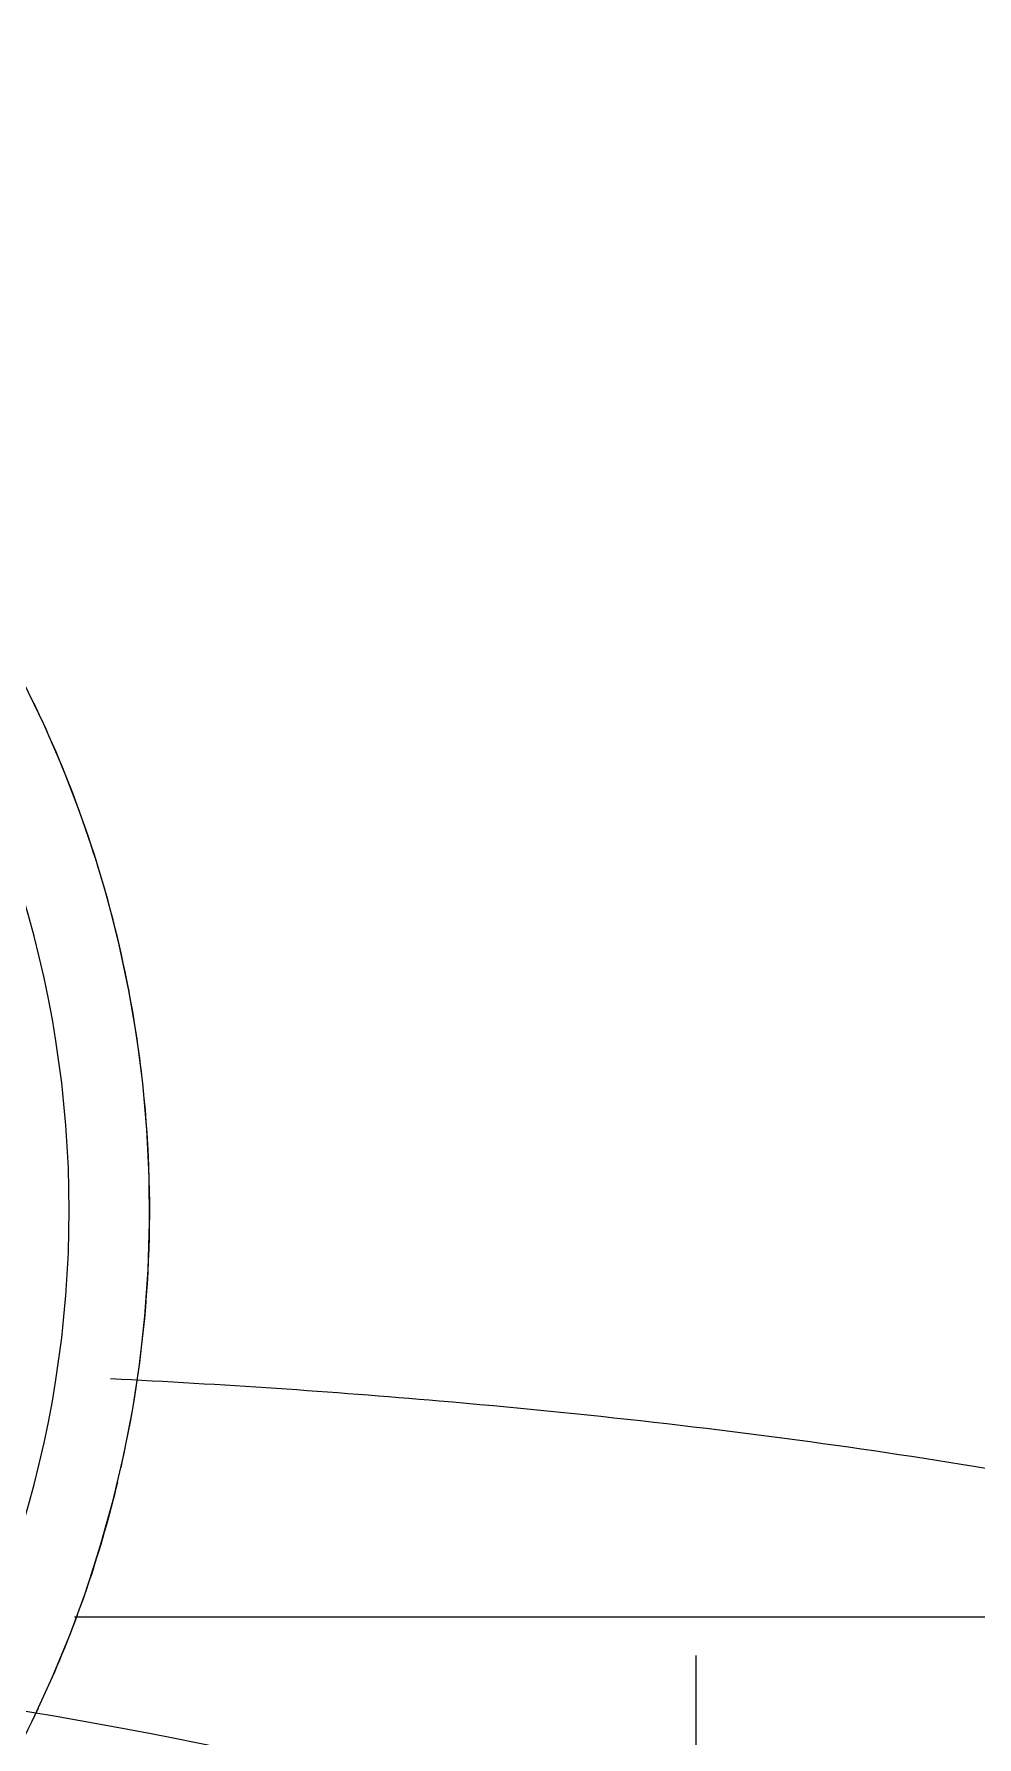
# Model space of a CAD drawing. Header units: millimetres. Extents: x -4000 to 187956, y -58990 to 162485.
# Drawn here: x 157960.27 to 157983.69, y 1812.43 to 1854.7 of the extents above; entities that cross this region are included whole.
import ezdxf

# ---------------------------------------------------------------- set-up
doc = ezdxf.new("R2010")
doc.units = ezdxf.units.MM
doc.layers.add('P-SANR-FIXT', color=6, linetype='Continuous', lineweight=9)

# ---------------------------------------------------------------- blocks, each defined once
blk = doc.blocks.new('C307 - C307-V894-FFS - TANG 1')
at = {"layer": 'P-SANR-FIXT', "color": 253}
for p, q in [((-42.56, 84.052), (-42.56, 87.566)), ((-42.56, 83.089), (-76.707, 83.089)), ((-27.134, 83.089), (-42.56, 83.089))]:
    blk.add_line(p, q, dxfattribs=at)
at = {"layer": 'P-SANR-FIXT', "color": 254}
for p, q in [((-45.612, 83.089), (-73.045, 83.089)), ((-27.158, 83.089), (-45.612, 83.089))]:
    blk.add_line(p, q, dxfattribs=at)
at = {"layer": 'P-SANR-FIXT', "color": 250, "flags": 128}
blk.add_lwpolyline([(-26.103, 85.635), (-26.587, 84.581), (-27.029, 83.508), (-27.428, 82.419), (-27.782, 81.315), (-28.093, 80.197), (-28.358, 79.068), (-28.578, 77.929), (-28.752, 76.782), (-28.881, 75.629), (-28.963, 74.472), (-28.998, 73.313), (-28.988, 72.153), (-28.931, 70.995), (-28.827, 69.839), (-28.678, 68.689), (-28.482, 67.546), (-28.242, 66.411), (-27.956, 65.287), (-27.625, 64.175), (-27.25, 63.078), (-26.831, 61.996), (-26.37, 60.932), (-25.866, 59.887)], dxfattribs=at)
at = {"layer": 'P-SANR-FIXT', "color": 253}
for radius, start, end in [(29, 148.6226, 154.7976), (29, 156.4222, 166.5642), (27, 162, 198), (29, 167.2907, 185.5092), (29, 186.5039, 191.7784)]:
    blk.add_arc((0, 73), radius, start, end, dxfattribs=at)
at = {"layer": 'P-SANR-FIXT', "color": 250}
blk.add_arc((0, 73), 29, 191.7784, 205.7174, dxfattribs=at)
blk.add_open_spline([(-42.56, 89.707), (-37.766, 87.859), (-31.945, 86.405), (-25.469, 85.369)], degree=3, dxfattribs=at)
for points, knots in [([(-28.028, 77.176), (-30.798, 77.313), (-37.165, 77.743), (-46.829, 78.829), (-56.425, 80.553), (-61.942, 82.05), (-64.5, 82.899)], [-0.9360877, -0.9360877, -0.9360877, -0.9360877, -0.75, -0.5, -0.25, 0, 0, 0, 0]), ([(-18.366, 4.081), (-19.903, 4.154), (-23.248, 4.335), (-28.273, 4.692), (-33.432, 5.166), (-37.602, 5.618), (-40.864, 6.004), (-44.081, 6.399), (-47.997, 6.927), (-52.535, 7.633), (-56.941, 8.397), (-61.248, 9.203), (-65.448, 10.056), (-70.877, 11.275), (-85.281, 14.901), (-106.179, 22.375), (-129.304, 35.807), (-141.715, 47.207), (-147.158, 53.548)], [-0.9208028, -0.9208028, -0.9208028, -0.9208028, -0.9, -0.875, -0.85, -0.825, -0.8125, -0.8, -0.775, -0.75, -0.725, -0.7, -0.675, -0.65, -0.6, -0.4, -0.2, 0, 0, 0, 0])]:
    blk.add_open_spline(points, degree=3, knots=knots, dxfattribs=at)
blk = doc.blocks.new('C307 - C307-V947-FFS - TANG 1')
at = {"layer": 'P-SANR-FIXT', "color": 253}
for p, q in [((-42.56, 84.052), (-42.56, 87.566)), ((-42.56, 83.089), (-76.707, 83.089)), ((-27.134, 83.089), (-42.56, 83.089))]:
    blk.add_line(p, q, dxfattribs=at)
at = {"layer": 'P-SANR-FIXT', "color": 254}
for p, q in [((-45.612, 83.089), (-73.045, 83.089)), ((-27.158, 83.089), (-45.612, 83.089))]:
    blk.add_line(p, q, dxfattribs=at)
at = {"layer": 'P-SANR-FIXT', "color": 250, "flags": 128}
blk.add_lwpolyline([(-26.103, 85.635), (-26.587, 84.581), (-27.029, 83.508), (-27.428, 82.419), (-27.782, 81.315), (-28.093, 80.197), (-28.358, 79.068), (-28.578, 77.929), (-28.752, 76.782), (-28.881, 75.629), (-28.963, 74.472), (-28.998, 73.313), (-28.988, 72.153), (-28.931, 70.995), (-28.827, 69.839), (-28.678, 68.689), (-28.482, 67.546), (-28.242, 66.411), (-27.956, 65.287), (-27.625, 64.175), (-27.25, 63.078), (-26.831, 61.996), (-26.37, 60.932), (-25.866, 59.887)], dxfattribs=at)
at = {"layer": 'P-SANR-FIXT', "color": 253}
for radius, start, end in [(29, 148.6226, 154.7976), (29, 156.4222, 166.5642), (27, 162, 198), (29, 167.2907, 185.5092), (29, 186.5039, 191.7784)]:
    blk.add_arc((0, 73), radius, start, end, dxfattribs=at)
at = {"layer": 'P-SANR-FIXT', "color": 250}
blk.add_arc((0, 73), 29, 191.7784, 205.7174, dxfattribs=at)
blk.add_open_spline([(-42.56, 89.707), (-37.766, 87.859), (-31.945, 86.405), (-25.469, 85.369)], degree=3, dxfattribs=at)
for points, knots in [([(-28.028, 77.176), (-30.798, 77.313), (-37.165, 77.743), (-46.829, 78.829), (-56.425, 80.553), (-61.942, 82.05), (-64.5, 82.899)], [-0.9360877, -0.9360877, -0.9360877, -0.9360877, -0.75, -0.5, -0.25, 0, 0, 0, 0]), ([(-18.366, 4.081), (-19.903, 4.154), (-23.248, 4.335), (-28.273, 4.692), (-33.432, 5.166), (-37.602, 5.618), (-40.864, 6.004), (-44.081, 6.399), (-47.997, 6.927), (-52.535, 7.633), (-56.941, 8.397), (-61.248, 9.203), (-65.448, 10.056), (-70.877, 11.275), (-85.281, 14.901), (-106.179, 22.375), (-129.304, 35.807), (-141.715, 47.207), (-147.158, 53.548)], [-0.9208028, -0.9208028, -0.9208028, -0.9208028, -0.9, -0.875, -0.85, -0.825, -0.8125, -0.8, -0.775, -0.75, -0.725, -0.7, -0.675, -0.65, -0.6, -0.4, -0.2, 0, 0, 0, 0])]:
    blk.add_open_spline(points, degree=3, knots=knots, dxfattribs=at)
blk = doc.blocks.new('CMF2_NHAXUONG_A_rvt-1-FFS - TANG 1')
at = {"layer": 'P-SANR-FIXT', "color": 250, "lineweight": 9, "rotation": 180}
for name in ['C307 - C307-V894-FFS - TANG 1', 'C307 - C307-V947-FFS - TANG 1']:
    blk.add_blockref(name, (157934.145, 1898.501), dxfattribs=at)

msp = doc.modelspace()

# ---------------------------------------------------------------- block references
at = {"lineweight": 5}
msp.add_blockref('CMF2_NHAXUONG_A_rvt-1-FFS - TANG 1', (0, 0), dxfattribs=at)

doc.saveas('drawing.dxf')
